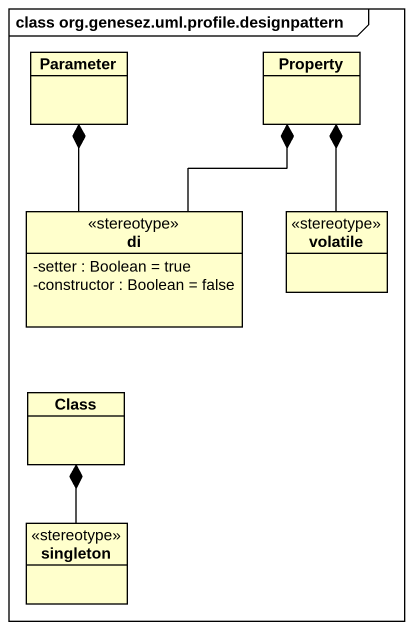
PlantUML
@startuml
mainframe class org.genesez.uml.profile.designpattern
hide circle
hide empty members
skinparam classAttributeIconSize 0
class Parameter
class Property
class di <<stereotype>> {
  -setter : Boolean = true
  -constructor : Boolean = false
}
class volatile <<stereotype>>
class "Class" as Class_
class singleton <<stereotype>>
di -up-* Parameter
di -up-* Property
volatile -up-* Property
singleton -up-* Class_
@enduml
